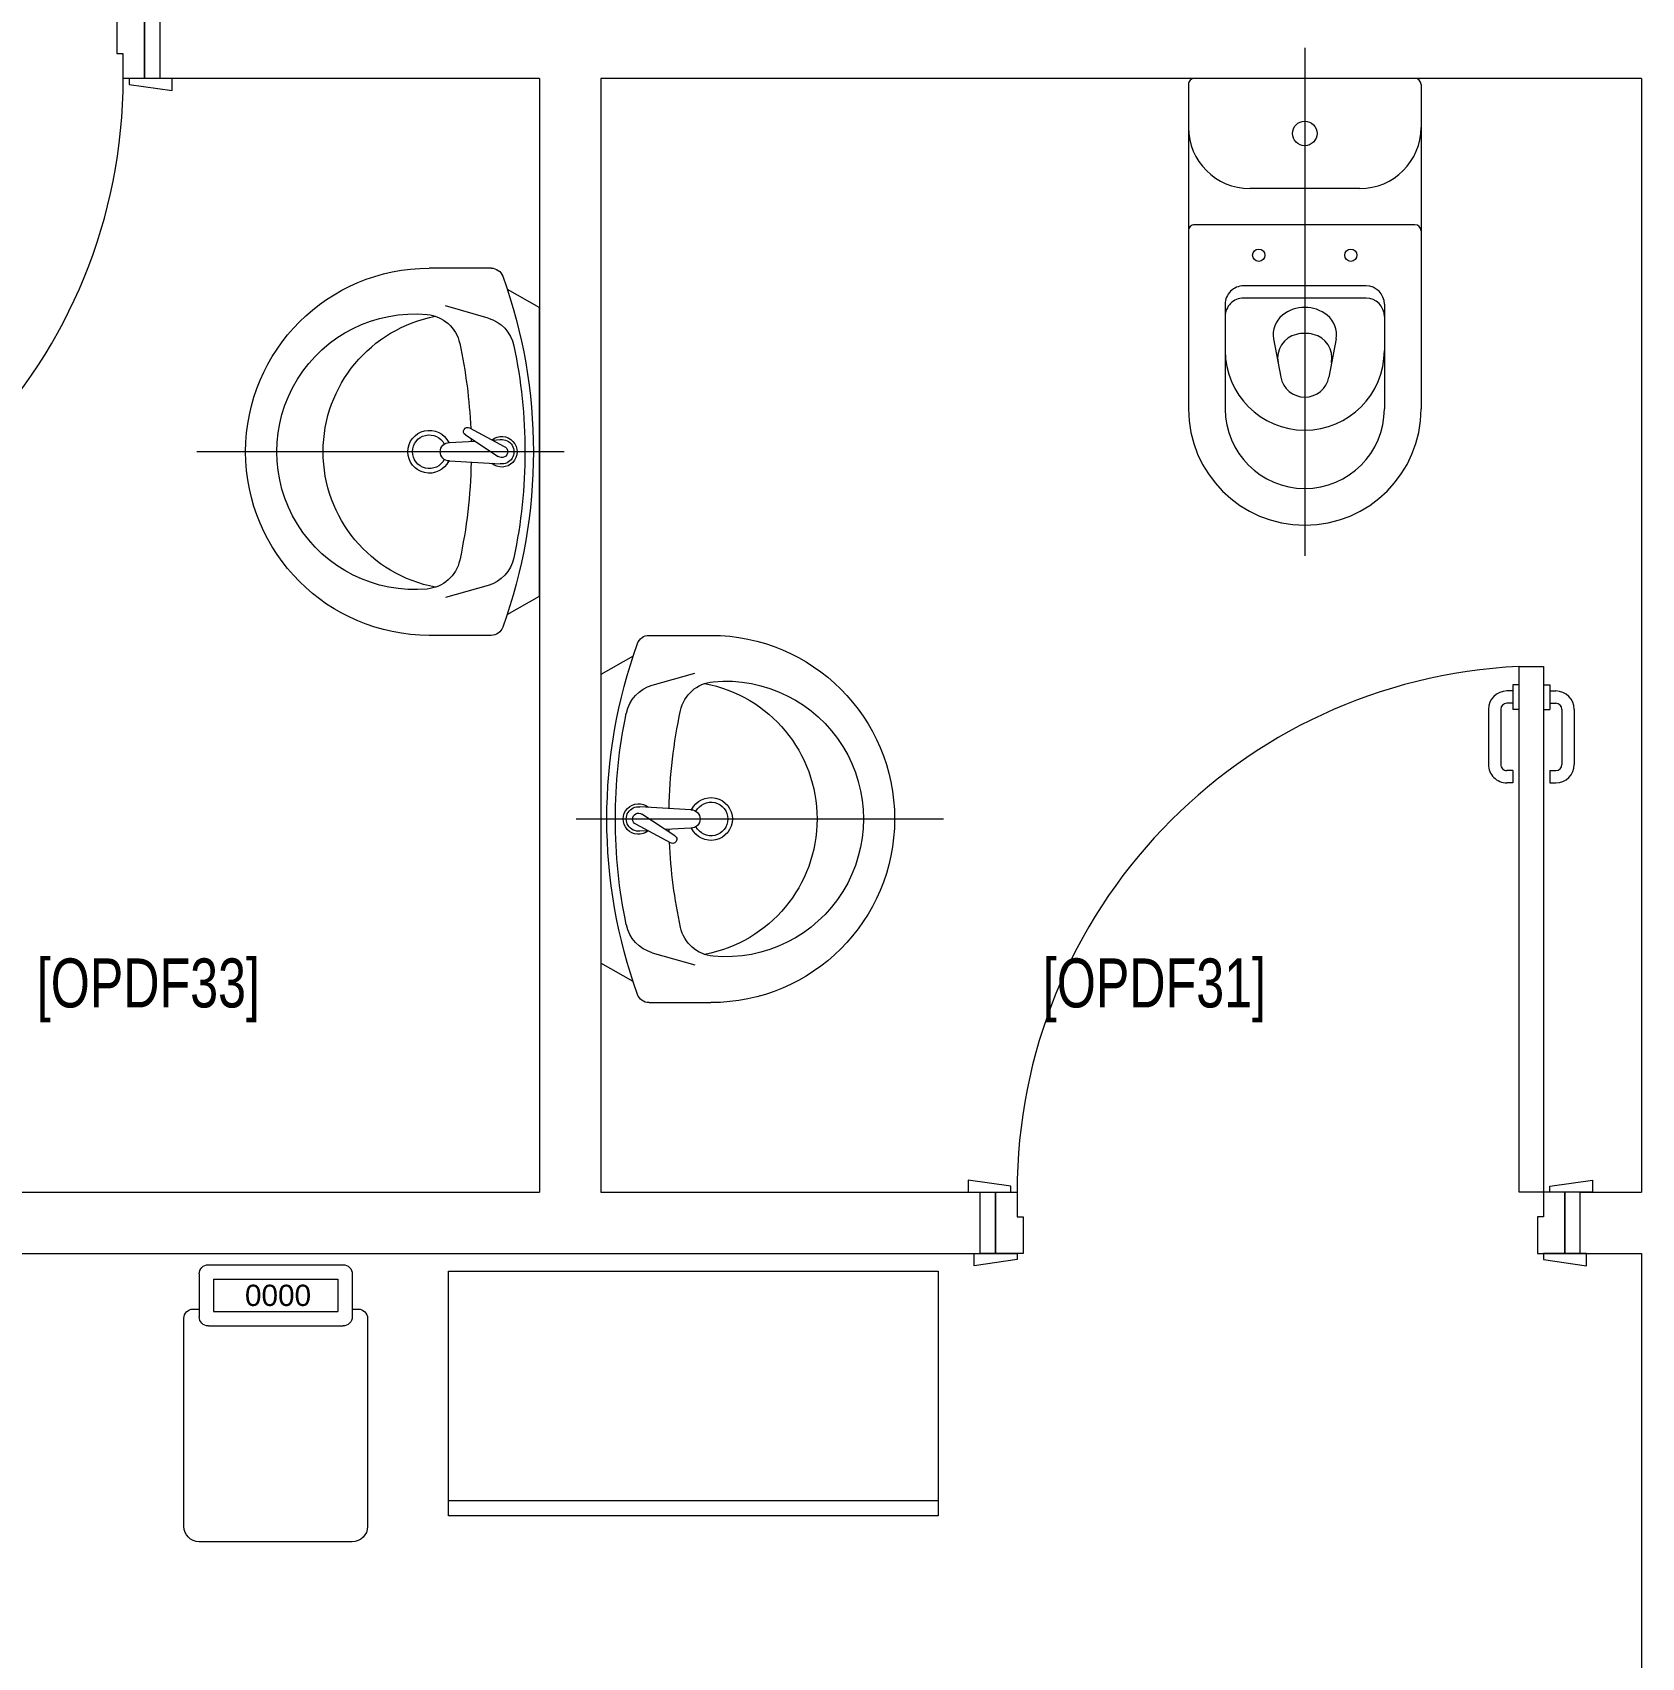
# Model space of a CAD drawing. Extents: x -234346 to 58427, y -132654 to -82394.
# Drawn here: x -36080 to -33452, y -112523 to -109868 of the extents above; entities that cross this region are included whole.
import ezdxf

# ---------------------------------------------------------------- set-up
doc = ezdxf.new("R2010")
doc.units = 0
doc.header["$LTSCALE"] = 8
for name, color, linetype, lineweight in [('72_EGR_BASE_TEXT', 9, 'Continuous', 5), ('72_EGR_EQP_TAG', 9, 'Continuous', 5), ('LOADING', 9, 'Continuous', 5), ('SANIT', 9, 'Continuous', 5), ('Walls', 9, 'Continuous', 5), ('Wooden Joinery', 9, 'Continuous', 5)]:
    doc.layers.add(name, color=color, linetype=linetype, lineweight=lineweight)
doc.styles.get("Standard").update_dxf_attribs({"font": 'ARIALUNI.TTF'})
doc.styles.add('X3G_ENTITY_9F38', font='swisscl.ttf', dxfattribs={"height": 0.2})

# ---------------------------------------------------------------- blocks, each defined once
blk = doc.blocks.new('A$C72370EFE')
at = {"layer": 'Wooden Joinery'}
for p, q in [((-0.01, -0.04), (-0.02, -0.04)), ((-0.01, -0.03), (-0.01, -0.07)), ((0, -0.03), (-0.01, -0.03)), ((0.04, -0.03), (0.05, -0.03)), ((0.05, -0.03), (0.05, -0.07)), ((0.05, -0.04), (0.06, -0.04)), ((-0.05, -0.07), (-0.05, -0.16)), ((-0.03, -0.07), (-0.03, -0.16)), ((-0.01, -0.06), (-0.02, -0.06)), ((0, -0.07), (-0.01, -0.07)), ((0.04, -0.07), (0.05, -0.07)), ((0.05, -0.06), (0.06, -0.06)), ((0.07, -0.07), (0.07, -0.16)), ((0.09, -0.07), (0.09, -0.16)), ((-0.01, -0.17), (-0.02, -0.17)), ((-0.01, -0.17), (-0.01, -0.19)), ((0.05, -0.17), (0.06, -0.17)), ((0.05, -0.17), (0.05, -0.19)), ((-0.01, -0.19), (-0.02, -0.19)), ((0.05, -0.19), (0.06, -0.19))]:
    blk.add_line(p, q, dxfattribs=at)
for centre, radius, start, end in [((-0.02, -0.07), 0.03, 90, 180), ((0.06, -0.07), 0.03, 0, 90), ((-0.02, -0.07), 0.01, 90, 180), ((0.06, -0.07), 0.01, 0, 90), ((-0.02, -0.16), 0.03, 180, 270), ((-0.02, -0.16), 0.01, 180, 270), ((0.06, -0.16), 0.01, 270, 0), ((0.06, -0.16), 0.03, 270, 0)]:
    blk.add_arc(centre, radius, start, end, dxfattribs=at)
blk = doc.blocks.new('A$C5DAD61B4')
at = {"layer": 'Wooden Joinery'}
for points in [[(80, 959.1), (80, 969.1), (10, 979.1), (10, 959.1)], [(940, 959.1), (940, 969.1), (1010, 979.1), (1010, 959.1)], [(70, 859.1), (70, 849.1), (0, 839.1), (0, 859.1)], [(120, 859.1), (120, 0), (80, 0), (80, 859.1)], [(950, 859.1), (950, 849.1), (1020, 839.1), (1020, 859.1)]]:
    blk.add_lwpolyline(points, close=True, dxfattribs=at)
for points in [[(45, 859.1), (45, 959.1), (20, 959.1), (20, 859.1), (45, 859.1)], [(45, 859.1), (80, 859.1), (80, 899.1), (90, 899.1), (90, 959.1), (45, 959.1), (45, 859.1)], [(975, 859.1), (940, 859.1), (940, 899.1), (930, 899.1), (930, 959.1), (975, 959.1), (975, 859.1)], [(975, 859.1), (975, 959.1), (1000, 959.1), (1000, 859.1), (975, 859.1)]]:
    blk.add_lwpolyline(points, dxfattribs=at)
blk.add_arc((80, 859.1), 860, 272.666, 0, dxfattribs=at)
at = {"layer": 'Wooden Joinery', "xscale": 999.9999999998854, "yscale": 999.9999999998854, "zscale": 999.9999999998854, "rotation": 180}
blk.add_blockref('A$C72370EFE', (120, 0), dxfattribs=at)
blk = doc.blocks.new('WC manta')
at = {"layer": 'SANIT'}
for p, q in [((-0.12, 0.19), (0.41, 0.19)), ((-0.13, 0.18), (-0.13, -0.18)), ((0.109, 0.18), (0.109, -0.18)), ((0.239, 0.13), (0.41, 0.13)), ((0.05, 0.09), (0.05, -0.09)), ((0.209, 0.1), (0.209, -0.1)), ((0.229, 0.1), (0.229, -0.1)), ((0.2955, 0.051), (0.3581, 0.0393)), ((-0.18, 0), (0.65, 0)), ((0.2955, -0.051), (0.3581, -0.0393)), ((0.239, -0.13), (0.41, -0.13)), ((-0.12, -0.19), (0.41, -0.19))]:
    blk.add_line(p, q, dxfattribs=at)
for centre, radius in [((0.159, 0.0752), 0.01), ((-0.04, 0), 0.02), ((0.159, -0.0753), 0.01)]:
    blk.add_circle(centre, radius, dxfattribs=at)
for centre, radius, start, end in [((-0.12, 0.18), 0.01, 90, 180), ((-0.05, 0.09), 0.1, 0, 90), ((0.119, 0.18), 0.01, 90, 180), ((0.41, 0), 0.19, 270, 90), ((0.239, 0.1), 0.03, 90, 180), ((0.259, 0.1), 0.03, 90, 180), ((0.3147, 0), 0.13, 270, 90), ((0.41, 0), 0.13, 270, 90), ((0.3029, 0), 0.0588, 141.525, 218.475), ((0.2882, 0.0117), 0.04, 79.4289, 141.525), ((0.3271, 0.0044), 0.04, 79.4289, 166.4176), ((0.3507, 0), 0.04, 280.5711, 79.4289), ((0.3454, 0), 0.0588, 166.4176, 193.5824), ((0.3271, -0.0044), 0.04, 193.5824, 280.5711), ((0.2882, -0.0117), 0.04, 218.475, 280.5711), ((-0.05, -0.09), 0.1, 270, 0), ((0.239, -0.1), 0.03, 180, 270), ((0.259, -0.1), 0.03, 180, 270), ((-0.12, -0.18), 0.01, 180, 270), ((0.119, -0.18), 0.01, 180, 270)]:
    blk.add_arc(centre, radius, start, end, dxfattribs=at)
blk = doc.blocks.new('lav-manta 60')
at = {"layer": 'SANIT'}
for p, q in [((0, 0.04), (0, -0.56)), ((-0.2658, -0.0529), (-0.2358, 0)), ((-0.2358, 0), (0.2358, 0)), ((0.2658, -0.0529), (0.2358, 0)), ((-0.3, -0.0789), (-0.3, -0.18)), ((-0.015, -0.1473), (-0.0199, -0.064)), ((0.0274, -0.121), (-0.0078, -0.0673)), ((0.0389, -0.1142), (0.0087, -0.0575)), ((0.0191, -0.077), (0.0199, -0.064)), ((0.3, -0.0789), (0.3, -0.18)), ((-0.2185, -0.0841), (-0.2383, -0.1537)), ((0.015, -0.1473), (0.0174, -0.1057)), ((0.2185, -0.0841), (0.2383, -0.1537))]:
    blk.add_line(p, q, dxfattribs=at)
for centre, radius, start, end in [((0, -0.8557), 0.8457, 70.1771, 109.8229), ((0, -0.8696), 0.8457, 78.1914, 101.8086), ((-0.1608, -0.1006), 0.06, 101.8086, 164.0794), ((0, -0.0617), 0.025, 320.7474, 220.368), ((0, -0.0617), 0.02, 353.2671, 186.682), ((0, -0.0617), 0.00966, 25.4127, 215.9577), ((0.1608, -0.1006), 0.06, 15.9206, 78.1914), ((-0.28, -0.0789), 0.02, 109.8229, 180), ((0.28, -0.0789), 0.02, 0, 70.1771), ((-0.1645, -0.189), 0.06, 102.0883, 174.8142), ((0, -0.9572), 0.8457, 91.1572, 102.0883), ((0, -0.9572), 0.8457, 88.5486, 88.844), ((0.0332, -0.1176), 0.00666, 210.6852, 30.6852), ((0, -0.9572), 0.8457, 77.9117, 87.4274), ((0.1645, -0.189), 0.06, 5.1858, 77.9117), ((0, -0.18), 0.035, 115.3106, 64.6894), ((0, -0.18), 0.0275, 117.1496, 62.8504), ((0, -0.1473), 0.015, 180, 0), ((0, -0.18), 0.3, 180, 0), ((0, -0.2039), 0.2252, 174.8142, 5.1858), ((0, -0.1282), 0.2252, 190.6097, 349.3903)]:
    blk.add_arc(centre, radius, start, end, dxfattribs=at)
blk = doc.blocks.new('HF13461A-P')
at = {"layer": 'LOADING'}
for p, q in [((0.0229, 0.4353), (0.0229, 0.3653)), ((0.2579, 0.4503), (0.0379, 0.4503)), ((0.2493, 0.4266), (0.0466, 0.4266)), ((0.0466, 0.4266), (0.0466, 0.3739)), ((0.2493, 0.4266), (0.2493, 0.3739)), ((0.2729, 0.4353), (0.2729, 0.3653)), ((0.0229, 0.3778), (0.0129, 0.3778)), ((0.2493, 0.3739), (0.0466, 0.3739)), ((0.2829, 0.3778), (0.2729, 0.3778)), ((-0.0021, 0.3628), (-0.0021, 0.0228)), ((0.2579, 0.3503), (0.0379, 0.3503)), ((0.2979, 0.0228), (0.2979, 0.3628)), ((0.0229, -0.0022), (0.2729, -0.0022))]:
    blk.add_line(p, q, dxfattribs=at)
for centre, radius, start, end in [((0.0379, 0.4353), 0.015, 90, 180), ((0.2579, 0.4353), 0.015, 0, 90), ((0.0129, 0.3628), 0.015, 90, 180), ((0.2829, 0.3628), 0.015, 0, 90), ((0.0379, 0.3653), 0.015, 180, 270), ((0.2579, 0.3653), 0.015, 270, 0), ((0.0229, 0.0228), 0.025, 180, 270), ((0.2729, 0.0228), 0.025, 270, 0)]:
    blk.add_arc(centre, radius, start, end, dxfattribs=at)
blk.add_text('0000', height=0.03477, dxfattribs=at).set_placement((0.0901, 0.3829))
blk = doc.blocks.new('GF21027-P')
at = {"layer": 'LOADING'}
for p, q in [((0.4, 0.4), (-0.4, 0.4)), ((-0.4, 0.4), (-0.4, 0)), ((0.4, 0), (0.4, 0.4)), ((-0.4, 0.025), (0.4, 0.025)), ((-0.4, 0), (0.4, 0))]:
    blk.add_line(p, q, dxfattribs=at)
blk = doc.blocks.new('1stF')
at = {"layer": 'Walls', "color": 9}
for p, q in [((-35252.3, -109942.6, 0.1), (-35872.3, -109942.6, 0.1)), ((-35252.3, -109942.6, 0.1), (-35252.3, -111762.6, 0.1)), ((-33452.3, -109942.6, 0.1), (-35152.3, -109942.6, 0.1)), ((-35152.3, -109942.6, 0.1), (-35152.3, -111762.6, 0.1)), ((-33452.3, -109942.6, 0.1), (-33452.3, -111762.6, 0.1)), ((-36952.3, -111762.6, 0.1), (-35252.3, -111762.6, 0.1)), ((-35152.3, -111762.6, 0.1), (-34532.3, -111762.6, 0.1)), ((-33552.3, -111762.6, 0.1), (-33452.3, -111762.6, 0.1)), ((-36952.3, -111862.6, 0.1), (-34532.3, -111862.6, 0.1)), ((-33552.3, -111862.6, 0.1), (-33452.3, -111862.6, 0.1)), ((-33452.3, -111862.6, 0.1), (-33452.3, -115862.6, 0.1))]:
    blk.add_line(p, q, dxfattribs=at)
at = {"layer": 'LOADING', "color": 9, "lineweight": 0, "xscale": -1000, "yscale": 1000, "zscale": 1000}
blk.add_blockref('HF13461A-P', (-35535.3, -112331.2, -0.1), dxfattribs=at)
at = {"layer": 'LOADING', "color": 9, "xscale": -1000, "yscale": 1000, "zscale": 1000, "rotation": 359.9999999790884}
blk.add_blockref('GF21027-P', (-35001.2, -112291.4, 0), dxfattribs=at)
at = {"layer": 'SANIT', "color": 9}
for name, p, xscale, yscale, zscale, rotation in [('WC manta', (-34002.3, -110072.6, 0.1), 999.9999999999995, 999.9999999999995, 999.9999999999995, 270), ('lav-manta 60', (-35252.3, -110552.6, 0.1), -1000.000000000223, 1000.000000000223, 1000.000000000223, 270), ('lav-manta 60', (-35152.3, -111152.6, 0.1), -1000.000000000223, 1000.000000000223, 1000.000000000223, 90)]:
    blk.add_blockref(name, p, dxfattribs=dict(at, xscale=xscale, yscale=yscale, zscale=zscale, rotation=rotation))
at = {"layer": 'Wooden Joinery', "color": 9}
blk.add_blockref('A$C5DAD61B4', (-36872.3, -110801.7, 0.1), dxfattribs=at)
at = {"layer": 'Wooden Joinery', "color": 9, "rotation": 180}
blk.add_blockref('A$C5DAD61B4', (-33532.3, -110903.5, 0.1), dxfattribs=at)
at = {"layer": '72_EGR_BASE_TEXT', "color": 9, "char_height": 80, "attachment_point": 2, "style": 'X3G_ENTITY_9F38'}
for s, insert in [('[OPDF33]', (-35891.2, -111380.5, 0.1)), ('[OPDF31]', (-34247.9, -111380.5, 0.1))]:
    blk.add_mtext(s, dxfattribs=dict(at, insert=insert))

msp = doc.modelspace()

# ---------------------------------------------------------------- block references
at = {"layer": '72_EGR_EQP_TAG'}
msp.add_blockref('1stF', (0, 0), dxfattribs=at)

doc.saveas('drawing.dxf')
